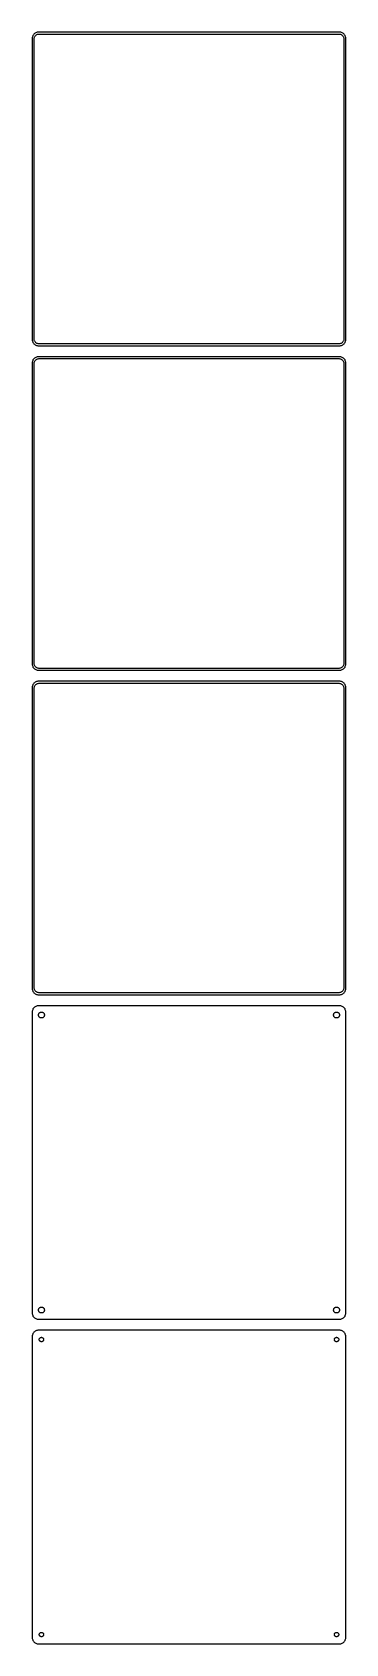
# Model space of a CAD drawing. Header units: metres. Extents: x -128 to 128, y 929 to 2239.
import ezdxf

# ---------------------------------------------------------------- set-up
doc = ezdxf.new("R2010")
doc.units = ezdxf.units.M

msp = doc.modelspace()

# ---------------------------------------------------------------- linework, layer by layer
for p, q in [((-127.461, 2235.13), (-127.5, 2234.5)), ((-127.5, 2234.5), (-127.5, 1989.5)), ((-127.343, 2235.74), (-127.461, 2235.13)), ((-127.149, 2236.34), (-127.343, 2235.74)), ((-126.882, 2236.91), (-127.149, 2236.34)), ((-126.545, 2237.44), (-126.882, 2236.91)), ((-126.145, 2237.92), (-126.545, 2237.44)), ((-125.687, 2238.35), (-126.145, 2237.92)), ((-126, 2234), (-125.968, 2234.5)), ((-126, 1990), (-126, 2234)), ((-125.968, 2234.5), (-125.874, 2234.99)), ((-125.874, 2234.99), (-125.719, 2235.47)), ((-125.719, 2235.47), (-125.505, 2235.93)), ((-125.179, 2238.72), (-125.687, 2238.35)), ((-125.505, 2235.93), (-125.236, 2236.35)), ((-125.236, 2236.35), (-124.916, 2236.74)), ((-124.629, 2239.02), (-125.179, 2238.72)), ((-124.916, 2236.74), (-124.55, 2237.08)), ((-124.045, 2239.26), (-124.629, 2239.02)), ((-124.55, 2237.08), (-124.143, 2237.38)), ((-124.143, 2237.38), (-123.703, 2237.62)), ((-123.437, 2239.41), (-124.045, 2239.26)), ((-123.703, 2237.62), (-123.236, 2237.8)), ((-122.814, 2239.49), (-123.437, 2239.41)), ((-123.236, 2237.8), (-122.75, 2237.93)), ((122.814, 2239.49), (-122.814, 2239.49)), ((-122.75, 2237.93), (-122.251, 2237.99)), ((-122.251, 2237.99), (122.251, 2237.99)), ((122.251, 2237.99), (122.75, 2237.93)), ((122.75, 2237.93), (123.236, 2237.8)), ((123.437, 2239.41), (122.814, 2239.49)), ((123.236, 2237.8), (123.703, 2237.62)), ((124.045, 2239.26), (123.437, 2239.41)), ((123.703, 2237.62), (124.143, 2237.38)), ((124.629, 2239.02), (124.045, 2239.26)), ((124.143, 2237.38), (124.55, 2237.08)), ((124.55, 2237.08), (124.916, 2236.74)), ((125.179, 2238.72), (124.629, 2239.02)), ((124.916, 2236.74), (125.236, 2236.35)), ((125.687, 2238.35), (125.179, 2238.72)), ((125.236, 2236.35), (125.505, 2235.93)), ((125.505, 2235.93), (125.719, 2235.47)), ((126.145, 2237.92), (125.687, 2238.35)), ((125.719, 2235.47), (125.874, 2234.99)), ((125.874, 2234.99), (125.968, 2234.5)), ((125.968, 2234.5), (126, 2234)), ((126, 2234), (126, 1990)), ((126.545, 2237.44), (126.145, 2237.92)), ((126.882, 2236.91), (126.545, 2237.44)), ((127.149, 2236.34), (126.882, 2236.91)), ((127.343, 2235.74), (127.149, 2236.34)), ((127.461, 2235.13), (127.343, 2235.74)), ((127.5, 2234.5), (127.461, 2235.13)), ((127.5, 1989.5), (127.5, 2234.5)), ((-127.5, 1989.5), (-127.461, 1988.87)), ((-127.461, 1988.87), (-127.343, 1988.26)), ((-127.343, 1988.26), (-127.149, 1987.66)), ((-127.149, 1987.66), (-126.882, 1987.09)), ((-126.882, 1987.09), (-126.545, 1986.56)), ((-126.545, 1986.56), (-126.145, 1986.08)), ((-126.145, 1986.08), (-125.687, 1985.65)), ((-125.968, 1989.5), (-126, 1990)), ((-125.874, 1989.01), (-125.968, 1989.5)), ((-125.719, 1988.53), (-125.874, 1989.01)), ((-125.505, 1988.07), (-125.719, 1988.53)), ((-125.687, 1985.65), (-125.179, 1985.28)), ((-125.236, 1987.65), (-125.505, 1988.07)), ((-124.916, 1987.26), (-125.236, 1987.65)), ((-125.179, 1985.28), (-124.629, 1984.98)), ((-124.55, 1986.92), (-124.916, 1987.26)), ((-124.629, 1984.98), (-124.045, 1984.74)), ((-124.143, 1986.62), (-124.55, 1986.92)), ((-123.703, 1986.38), (-124.143, 1986.62)), ((-124.045, 1984.74), (-123.437, 1984.59)), ((-123.236, 1986.2), (-123.703, 1986.38)), ((-123.437, 1984.59), (-122.814, 1984.51)), ((-122.75, 1986.07), (-123.236, 1986.2)), ((-122.814, 1984.51), (122.814, 1984.51)), ((-122.251, 1986.01), (-122.75, 1986.07)), ((122.251, 1986.01), (-122.251, 1986.01)), ((122.75, 1986.07), (122.251, 1986.01)), ((123.236, 1986.2), (122.75, 1986.07)), ((122.814, 1984.51), (123.437, 1984.59)), ((123.703, 1986.38), (123.236, 1986.2)), ((123.437, 1984.59), (124.045, 1984.74)), ((124.143, 1986.62), (123.703, 1986.38)), ((124.045, 1984.74), (124.629, 1984.98)), ((124.55, 1986.92), (124.143, 1986.62)), ((124.916, 1987.26), (124.55, 1986.92)), ((124.629, 1984.98), (125.179, 1985.28)), ((125.236, 1987.65), (124.916, 1987.26)), ((125.179, 1985.28), (125.687, 1985.65)), ((125.505, 1988.07), (125.236, 1987.65)), ((125.719, 1988.53), (125.505, 1988.07)), ((125.687, 1985.65), (126.145, 1986.08)), ((125.874, 1989.01), (125.719, 1988.53)), ((125.968, 1989.5), (125.874, 1989.01)), ((126, 1990), (125.968, 1989.5)), ((126.145, 1986.08), (126.545, 1986.56)), ((126.545, 1986.56), (126.882, 1987.09)), ((126.882, 1987.09), (127.149, 1987.66)), ((127.149, 1987.66), (127.343, 1988.26)), ((127.343, 1988.26), (127.461, 1988.87)), ((127.461, 1988.87), (127.5, 1989.5)), ((-127.461, 1971.13), (-127.5, 1970.5)), ((-127.5, 1970.5), (-127.5, 1725.5)), ((-127.343, 1971.74), (-127.461, 1971.13)), ((-127.149, 1972.34), (-127.343, 1971.74)), ((-126.882, 1972.91), (-127.149, 1972.34)), ((-126.545, 1973.44), (-126.882, 1972.91)), ((-126.145, 1973.92), (-126.545, 1973.44)), ((-125.687, 1974.35), (-126.145, 1973.92)), ((-126, 1970), (-125.968, 1970.5)), ((-126, 1726), (-126, 1970)), ((-125.968, 1970.5), (-125.874, 1970.99)), ((-125.874, 1970.99), (-125.719, 1971.47)), ((-125.719, 1971.47), (-125.505, 1971.93)), ((-125.179, 1974.72), (-125.687, 1974.35)), ((-125.505, 1971.93), (-125.236, 1972.35)), ((-125.236, 1972.35), (-124.916, 1972.74)), ((-124.629, 1975.02), (-125.179, 1974.72)), ((-124.916, 1972.74), (-124.55, 1973.08)), ((-124.045, 1975.26), (-124.629, 1975.02)), ((-124.55, 1973.08), (-124.143, 1973.38)), ((-124.143, 1973.38), (-123.703, 1973.62)), ((-123.437, 1975.41), (-124.045, 1975.26)), ((-123.703, 1973.62), (-123.236, 1973.8)), ((-122.814, 1975.49), (-123.437, 1975.41)), ((-123.236, 1973.8), (-122.75, 1973.93)), ((122.814, 1975.49), (-122.814, 1975.49)), ((-122.75, 1973.93), (-122.251, 1973.99)), ((-122.251, 1973.99), (122.251, 1973.99)), ((122.251, 1973.99), (122.75, 1973.93)), ((122.75, 1973.93), (123.236, 1973.8)), ((123.437, 1975.41), (122.814, 1975.49)), ((123.236, 1973.8), (123.703, 1973.62)), ((124.045, 1975.26), (123.437, 1975.41)), ((123.703, 1973.62), (124.143, 1973.38)), ((124.629, 1975.02), (124.045, 1975.26)), ((124.143, 1973.38), (124.55, 1973.08)), ((124.55, 1973.08), (124.916, 1972.74)), ((125.179, 1974.72), (124.629, 1975.02)), ((124.916, 1972.74), (125.236, 1972.35)), ((125.687, 1974.35), (125.179, 1974.72)), ((125.236, 1972.35), (125.505, 1971.93)), ((125.505, 1971.93), (125.719, 1971.47)), ((126.145, 1973.92), (125.687, 1974.35)), ((125.719, 1971.47), (125.874, 1970.99)), ((125.874, 1970.99), (125.968, 1970.5)), ((125.968, 1970.5), (126, 1970)), ((126, 1970), (126, 1726)), ((126.545, 1973.44), (126.145, 1973.92)), ((126.882, 1972.91), (126.545, 1973.44)), ((127.149, 1972.34), (126.882, 1972.91)), ((127.343, 1971.74), (127.149, 1972.34)), ((127.461, 1971.13), (127.343, 1971.74)), ((127.5, 1970.5), (127.461, 1971.13)), ((127.5, 1725.5), (127.5, 1970.5)), ((-127.5, 1725.5), (-127.461, 1724.87)), ((-127.461, 1724.87), (-127.343, 1724.26)), ((-127.343, 1724.26), (-127.149, 1723.66)), ((-127.149, 1723.66), (-126.882, 1723.09)), ((-126.882, 1723.09), (-126.545, 1722.56)), ((-126.545, 1722.56), (-126.145, 1722.08)), ((-126.145, 1722.08), (-125.687, 1721.65)), ((-125.968, 1725.5), (-126, 1726)), ((-125.874, 1725.01), (-125.968, 1725.5)), ((-125.719, 1724.53), (-125.874, 1725.01)), ((-125.505, 1724.07), (-125.719, 1724.53)), ((-125.687, 1721.65), (-125.179, 1721.28)), ((-125.236, 1723.65), (-125.505, 1724.07)), ((-124.916, 1723.26), (-125.236, 1723.65)), ((-125.179, 1721.28), (-124.629, 1720.98)), ((-124.55, 1722.92), (-124.916, 1723.26)), ((-124.629, 1720.98), (-124.045, 1720.74)), ((-124.143, 1722.62), (-124.55, 1722.92)), ((-123.703, 1722.38), (-124.143, 1722.62)), ((-124.045, 1720.74), (-123.437, 1720.59)), ((-123.236, 1722.2), (-123.703, 1722.38)), ((-123.437, 1720.59), (-122.814, 1720.51)), ((-122.75, 1722.07), (-123.236, 1722.2)), ((-122.814, 1720.51), (122.814, 1720.51)), ((-122.251, 1722.01), (-122.75, 1722.07)), ((122.251, 1722.01), (-122.251, 1722.01)), ((122.75, 1722.07), (122.251, 1722.01)), ((123.236, 1722.2), (122.75, 1722.07)), ((122.814, 1720.51), (123.437, 1720.59)), ((123.703, 1722.38), (123.236, 1722.2)), ((123.437, 1720.59), (124.045, 1720.74)), ((124.143, 1722.62), (123.703, 1722.38)), ((124.045, 1720.74), (124.629, 1720.98)), ((124.55, 1722.92), (124.143, 1722.62)), ((124.916, 1723.26), (124.55, 1722.92)), ((124.629, 1720.98), (125.179, 1721.28)), ((125.236, 1723.65), (124.916, 1723.26)), ((125.179, 1721.28), (125.687, 1721.65)), ((125.505, 1724.07), (125.236, 1723.65)), ((125.719, 1724.53), (125.505, 1724.07)), ((125.687, 1721.65), (126.145, 1722.08)), ((125.874, 1725.01), (125.719, 1724.53)), ((125.968, 1725.5), (125.874, 1725.01)), ((126, 1726), (125.968, 1725.5)), ((126.145, 1722.08), (126.545, 1722.56)), ((126.545, 1722.56), (126.882, 1723.09)), ((126.882, 1723.09), (127.149, 1723.66)), ((127.149, 1723.66), (127.343, 1724.26)), ((127.343, 1724.26), (127.461, 1724.87)), ((127.461, 1724.87), (127.5, 1725.5)), ((-127.461, 1707.13), (-127.5, 1706.5)), ((-127.5, 1706.5), (-127.5, 1461.5)), ((-127.343, 1707.74), (-127.461, 1707.13)), ((-127.149, 1708.34), (-127.343, 1707.74)), ((-126.882, 1708.91), (-127.149, 1708.34)), ((-126.545, 1709.44), (-126.882, 1708.91)), ((-126.145, 1709.92), (-126.545, 1709.44)), ((-125.687, 1710.35), (-126.145, 1709.92)), ((-125.873, 1706), (-125.842, 1706.49)), ((-125.873, 1462), (-125.873, 1706)), ((-125.842, 1706.49), (-125.751, 1706.96)), ((-125.751, 1706.96), (-125.601, 1707.43)), ((-125.179, 1710.72), (-125.687, 1710.35)), ((-125.601, 1707.43), (-125.394, 1707.87)), ((-125.394, 1707.87), (-125.133, 1708.28)), ((-124.629, 1711.02), (-125.179, 1710.72)), ((-125.133, 1708.28), (-124.823, 1708.65)), ((-124.823, 1708.65), (-124.469, 1708.98)), ((-124.045, 1711.26), (-124.629, 1711.02)), ((-124.469, 1708.98), (-124.075, 1709.27)), ((-124.075, 1709.27), (-123.649, 1709.5)), ((-123.437, 1711.41), (-124.045, 1711.26)), ((-123.649, 1709.5), (-123.197, 1709.68)), ((-122.814, 1711.49), (-123.437, 1711.41)), ((-123.197, 1709.68), (-122.726, 1709.8)), ((122.814, 1711.49), (-122.814, 1711.49)), ((-122.726, 1709.8), (-122.243, 1709.86)), ((-122.243, 1709.86), (122.243, 1709.86)), ((122.243, 1709.86), (122.726, 1709.8)), ((122.726, 1709.8), (123.197, 1709.68)), ((123.437, 1711.41), (122.814, 1711.49)), ((123.197, 1709.68), (123.649, 1709.5)), ((124.045, 1711.26), (123.437, 1711.41)), ((123.649, 1709.5), (124.075, 1709.27)), ((124.629, 1711.02), (124.045, 1711.26)), ((124.075, 1709.27), (124.469, 1708.98)), ((124.469, 1708.98), (124.823, 1708.65)), ((125.179, 1710.72), (124.629, 1711.02)), ((124.823, 1708.65), (125.133, 1708.28)), ((125.133, 1708.28), (125.394, 1707.87)), ((125.687, 1710.35), (125.179, 1710.72)), ((125.394, 1707.87), (125.601, 1707.43)), ((125.601, 1707.43), (125.751, 1706.96)), ((126.145, 1709.92), (125.687, 1710.35)), ((125.751, 1706.96), (125.842, 1706.49)), ((125.842, 1706.49), (125.873, 1706)), ((125.873, 1706), (125.873, 1462)), ((126.545, 1709.44), (126.145, 1709.92)), ((126.882, 1708.91), (126.545, 1709.44)), ((127.149, 1708.34), (126.882, 1708.91)), ((127.343, 1707.74), (127.149, 1708.34)), ((127.461, 1707.13), (127.343, 1707.74)), ((127.5, 1706.5), (127.461, 1707.13)), ((127.5, 1461.5), (127.5, 1706.5)), ((-127.5, 1461.5), (-127.461, 1460.87)), ((-127.461, 1460.87), (-127.343, 1460.26)), ((-127.343, 1460.26), (-127.149, 1459.66)), ((-127.149, 1459.66), (-126.882, 1459.09)), ((-126.882, 1459.09), (-126.545, 1458.56)), ((-126.545, 1458.56), (-126.145, 1458.08)), ((-126.145, 1458.08), (-125.687, 1457.65)), ((-125.842, 1461.51), (-125.873, 1462)), ((-125.751, 1461.04), (-125.842, 1461.51)), ((-125.601, 1460.57), (-125.751, 1461.04)), ((-125.687, 1457.65), (-125.179, 1457.28)), ((-125.394, 1460.13), (-125.601, 1460.57)), ((-125.133, 1459.72), (-125.394, 1460.13)), ((-125.179, 1457.28), (-124.629, 1456.98)), ((-124.823, 1459.35), (-125.133, 1459.72)), ((-124.469, 1459.02), (-124.823, 1459.35)), ((-124.629, 1456.98), (-124.045, 1456.74)), ((-124.075, 1458.73), (-124.469, 1459.02)), ((-123.649, 1458.5), (-124.075, 1458.73)), ((-124.045, 1456.74), (-123.437, 1456.59)), ((-123.197, 1458.32), (-123.649, 1458.5)), ((-123.437, 1456.59), (-122.814, 1456.51)), ((-122.726, 1458.2), (-123.197, 1458.32)), ((-122.814, 1456.51), (122.814, 1456.51)), ((-122.243, 1458.14), (-122.726, 1458.2)), ((122.243, 1458.14), (-122.243, 1458.14)), ((122.726, 1458.2), (122.243, 1458.14)), ((123.197, 1458.32), (122.726, 1458.2)), ((122.814, 1456.51), (123.437, 1456.59)), ((123.649, 1458.5), (123.197, 1458.32)), ((123.437, 1456.59), (124.045, 1456.74)), ((124.075, 1458.73), (123.649, 1458.5)), ((124.045, 1456.74), (124.629, 1456.98)), ((124.469, 1459.02), (124.075, 1458.73)), ((124.823, 1459.35), (124.469, 1459.02)), ((124.629, 1456.98), (125.179, 1457.28)), ((125.133, 1459.72), (124.823, 1459.35)), ((125.394, 1460.13), (125.133, 1459.72)), ((125.179, 1457.28), (125.687, 1457.65)), ((125.601, 1460.57), (125.394, 1460.13)), ((125.751, 1461.04), (125.601, 1460.57)), ((125.687, 1457.65), (126.145, 1458.08)), ((125.842, 1461.51), (125.751, 1461.04)), ((125.873, 1462), (125.842, 1461.51)), ((126.145, 1458.08), (126.545, 1458.56)), ((126.545, 1458.56), (126.882, 1459.09)), ((126.882, 1459.09), (127.149, 1459.66)), ((127.149, 1459.66), (127.343, 1460.26)), ((127.343, 1460.26), (127.461, 1460.87)), ((127.461, 1460.87), (127.5, 1461.5)), ((-127.461, 1443.13), (-127.5, 1442.5)), ((-127.5, 1442.5), (-127.5, 1197.5)), ((-127.343, 1443.74), (-127.461, 1443.13)), ((-127.149, 1444.34), (-127.343, 1443.74)), ((-126.882, 1444.91), (-127.149, 1444.34)), ((-126.545, 1445.44), (-126.882, 1444.91)), ((-126.145, 1445.92), (-126.545, 1445.44)), ((-125.687, 1446.35), (-126.145, 1445.92)), ((-125.179, 1446.72), (-125.687, 1446.35)), ((-124.629, 1447.02), (-125.179, 1446.72)), ((-124.045, 1447.26), (-124.629, 1447.02)), ((-123.437, 1447.41), (-124.045, 1447.26)), ((-122.814, 1447.49), (-123.437, 1447.41)), ((122.814, 1447.49), (-122.814, 1447.49)), ((-121.286, 1442.03), (-121.022, 1442.17)), ((-121.022, 1442.17), (-120.742, 1442.28)), ((-120.742, 1442.28), (-120.45, 1442.36)), ((-120.45, 1442.36), (-120.151, 1442.4)), ((-120.151, 1442.4), (-119.849, 1442.4)), ((-119.849, 1442.4), (-119.55, 1442.36)), ((-119.55, 1442.36), (-119.258, 1442.28)), ((-119.258, 1442.28), (-118.978, 1442.17)), ((-118.978, 1442.17), (-118.714, 1442.03)), ((118.714, 1442.03), (118.978, 1442.17)), ((118.978, 1442.17), (119.258, 1442.28)), ((119.258, 1442.28), (119.55, 1442.36)), ((119.55, 1442.36), (119.849, 1442.4)), ((119.849, 1442.4), (120.151, 1442.4)), ((120.151, 1442.4), (120.45, 1442.36)), ((120.45, 1442.36), (120.742, 1442.28)), ((120.742, 1442.28), (121.022, 1442.17)), ((121.022, 1442.17), (121.286, 1442.03)), ((123.437, 1447.41), (122.814, 1447.49)), ((124.045, 1447.26), (123.437, 1447.41)), ((124.629, 1447.02), (124.045, 1447.26)), ((125.179, 1446.72), (124.629, 1447.02)), ((125.687, 1446.35), (125.179, 1446.72)), ((126.145, 1445.92), (125.687, 1446.35)), ((126.545, 1445.44), (126.145, 1445.92)), ((126.882, 1444.91), (126.545, 1445.44)), ((127.149, 1444.34), (126.882, 1444.91)), ((127.343, 1443.74), (127.149, 1444.34)), ((127.461, 1443.13), (127.343, 1443.74)), ((127.5, 1442.5), (127.461, 1443.13)), ((127.5, 1197.5), (127.5, 1442.5)), ((-122.4, 1440), (-122.381, 1440.3)), ((-122.381, 1439.7), (-122.4, 1440)), ((-122.381, 1440.3), (-122.325, 1440.6)), ((-122.325, 1439.4), (-122.381, 1439.7)), ((-122.325, 1440.6), (-122.231, 1440.88)), ((-122.231, 1439.12), (-122.325, 1439.4)), ((-122.231, 1440.88), (-122.103, 1441.16)), ((-122.103, 1438.84), (-122.231, 1439.12)), ((-122.103, 1441.16), (-121.942, 1441.41)), ((-121.942, 1438.59), (-122.103, 1438.84)), ((-121.942, 1441.41), (-121.75, 1441.64)), ((-121.75, 1438.36), (-121.942, 1438.59)), ((-121.75, 1441.64), (-121.53, 1441.85)), ((-121.53, 1438.15), (-121.75, 1438.36)), ((-121.53, 1441.85), (-121.286, 1442.03)), ((-121.286, 1437.97), (-121.53, 1438.15)), ((-121.022, 1437.83), (-121.286, 1437.97)), ((-120.742, 1437.72), (-121.022, 1437.83)), ((-120.45, 1437.64), (-120.742, 1437.72)), ((-120.151, 1437.6), (-120.45, 1437.64)), ((-119.849, 1437.6), (-120.151, 1437.6)), ((-119.55, 1437.64), (-119.849, 1437.6)), ((-119.258, 1437.72), (-119.55, 1437.64)), ((-118.978, 1437.83), (-119.258, 1437.72)), ((-118.714, 1437.97), (-118.978, 1437.83)), ((-118.714, 1442.03), (-118.47, 1441.85)), ((-118.47, 1438.15), (-118.714, 1437.97)), ((-118.47, 1441.85), (-118.25, 1441.64)), ((-118.25, 1438.36), (-118.47, 1438.15)), ((-118.25, 1441.64), (-118.058, 1441.41)), ((-118.058, 1438.59), (-118.25, 1438.36)), ((-118.058, 1441.41), (-117.897, 1441.16)), ((-117.897, 1438.84), (-118.058, 1438.59)), ((-117.897, 1441.16), (-117.769, 1440.88)), ((-117.769, 1439.12), (-117.897, 1438.84)), ((-117.769, 1440.88), (-117.675, 1440.6)), ((-117.675, 1439.4), (-117.769, 1439.12)), ((-117.675, 1440.6), (-117.619, 1440.3)), ((-117.619, 1439.7), (-117.675, 1439.4)), ((-117.619, 1440.3), (-117.6, 1440)), ((-117.6, 1440), (-117.619, 1439.7)), ((117.6, 1440), (117.619, 1440.3)), ((117.619, 1439.7), (117.6, 1440)), ((117.619, 1440.3), (117.675, 1440.6)), ((117.675, 1439.4), (117.619, 1439.7)), ((117.675, 1440.6), (117.769, 1440.88)), ((117.769, 1439.12), (117.675, 1439.4)), ((117.769, 1440.88), (117.897, 1441.16)), ((117.897, 1438.84), (117.769, 1439.12)), ((117.897, 1441.16), (118.058, 1441.41)), ((118.058, 1438.59), (117.897, 1438.84)), ((118.058, 1441.41), (118.25, 1441.64)), ((118.25, 1438.36), (118.058, 1438.59)), ((118.25, 1441.64), (118.47, 1441.85)), ((118.47, 1438.15), (118.25, 1438.36)), ((118.47, 1441.85), (118.714, 1442.03)), ((118.714, 1437.97), (118.47, 1438.15)), ((118.978, 1437.83), (118.714, 1437.97)), ((119.258, 1437.72), (118.978, 1437.83)), ((119.55, 1437.64), (119.258, 1437.72)), ((119.849, 1437.6), (119.55, 1437.64)), ((120.151, 1437.6), (119.849, 1437.6)), ((120.45, 1437.64), (120.151, 1437.6)), ((120.742, 1437.72), (120.45, 1437.64)), ((121.022, 1437.83), (120.742, 1437.72)), ((121.286, 1437.97), (121.022, 1437.83)), ((121.286, 1442.03), (121.53, 1441.85)), ((121.53, 1438.15), (121.286, 1437.97)), ((121.53, 1441.85), (121.75, 1441.64)), ((121.75, 1438.36), (121.53, 1438.15)), ((121.75, 1441.64), (121.942, 1441.41)), ((121.942, 1438.59), (121.75, 1438.36)), ((121.942, 1441.41), (122.103, 1441.16)), ((122.103, 1438.84), (121.942, 1438.59)), ((122.103, 1441.16), (122.231, 1440.88)), ((122.231, 1439.12), (122.103, 1438.84)), ((122.231, 1440.88), (122.325, 1440.6)), ((122.325, 1439.4), (122.231, 1439.12)), ((122.325, 1440.6), (122.381, 1440.3)), ((122.381, 1439.7), (122.325, 1439.4)), ((122.381, 1440.3), (122.4, 1440)), ((122.4, 1440), (122.381, 1439.7)), ((-127.5, 1197.5), (-127.461, 1196.87)), ((-127.461, 1196.87), (-127.343, 1196.26)), ((-127.343, 1196.26), (-127.149, 1195.66)), ((-127.149, 1195.66), (-126.882, 1195.09)), ((-126.882, 1195.09), (-126.545, 1194.56)), ((-126.545, 1194.56), (-126.145, 1194.08)), ((-126.145, 1194.08), (-125.687, 1193.65)), ((-125.687, 1193.65), (-125.179, 1193.28)), ((-125.179, 1193.28), (-124.629, 1192.98)), ((-122.4, 1200), (-122.381, 1200.3)), ((-122.381, 1199.7), (-122.4, 1200)), ((-122.381, 1200.3), (-122.325, 1200.6)), ((-122.325, 1199.4), (-122.381, 1199.7)), ((-122.325, 1200.6), (-122.231, 1200.88)), ((-122.231, 1199.12), (-122.325, 1199.4)), ((-122.231, 1200.88), (-122.103, 1201.16)), ((-122.103, 1198.84), (-122.231, 1199.12)), ((-122.103, 1201.16), (-121.942, 1201.41)), ((-121.942, 1198.59), (-122.103, 1198.84)), ((-121.942, 1201.41), (-121.75, 1201.64)), ((-121.75, 1198.36), (-121.942, 1198.59)), ((-121.75, 1201.64), (-121.53, 1201.85)), ((-121.53, 1198.15), (-121.75, 1198.36)), ((-121.53, 1201.85), (-121.286, 1202.03)), ((-121.286, 1197.97), (-121.53, 1198.15)), ((-121.286, 1202.03), (-121.022, 1202.17)), ((-121.022, 1197.83), (-121.286, 1197.97)), ((-121.022, 1202.17), (-120.742, 1202.28)), ((-120.742, 1197.72), (-121.022, 1197.83)), ((-120.742, 1202.28), (-120.45, 1202.36)), ((-120.45, 1197.64), (-120.742, 1197.72)), ((-120.45, 1202.36), (-120.151, 1202.4)), ((-120.151, 1197.6), (-120.45, 1197.64)), ((-120.151, 1202.4), (-119.849, 1202.4)), ((-119.849, 1197.6), (-120.151, 1197.6)), ((-119.849, 1202.4), (-119.55, 1202.36)), ((-119.55, 1197.64), (-119.849, 1197.6)), ((-119.55, 1202.36), (-119.258, 1202.28)), ((-119.258, 1197.72), (-119.55, 1197.64)), ((-119.258, 1202.28), (-118.978, 1202.17)), ((-118.978, 1197.83), (-119.258, 1197.72)), ((-118.978, 1202.17), (-118.714, 1202.03)), ((-118.714, 1197.97), (-118.978, 1197.83)), ((-118.714, 1202.03), (-118.47, 1201.85)), ((-118.47, 1198.15), (-118.714, 1197.97)), ((-118.47, 1201.85), (-118.25, 1201.64)), ((-118.25, 1198.36), (-118.47, 1198.15)), ((-118.25, 1201.64), (-118.058, 1201.41)), ((-118.058, 1198.59), (-118.25, 1198.36)), ((-118.058, 1201.41), (-117.897, 1201.16)), ((-117.897, 1198.84), (-118.058, 1198.59)), ((-117.897, 1201.16), (-117.769, 1200.88)), ((-117.769, 1199.12), (-117.897, 1198.84)), ((-117.769, 1200.88), (-117.675, 1200.6)), ((-117.675, 1199.4), (-117.769, 1199.12)), ((-117.675, 1200.6), (-117.619, 1200.3)), ((-117.619, 1199.7), (-117.675, 1199.4)), ((-117.619, 1200.3), (-117.6, 1200)), ((-117.6, 1200), (-117.619, 1199.7)), ((117.6, 1200), (117.619, 1200.3)), ((117.619, 1199.7), (117.6, 1200)), ((117.619, 1200.3), (117.675, 1200.6)), ((117.675, 1199.4), (117.619, 1199.7)), ((117.675, 1200.6), (117.769, 1200.88)), ((117.769, 1199.12), (117.675, 1199.4)), ((117.769, 1200.88), (117.897, 1201.16)), ((117.897, 1198.84), (117.769, 1199.12)), ((117.897, 1201.16), (118.058, 1201.41)), ((118.058, 1198.59), (117.897, 1198.84)), ((118.058, 1201.41), (118.25, 1201.64)), ((118.25, 1198.36), (118.058, 1198.59)), ((118.25, 1201.64), (118.47, 1201.85)), ((118.47, 1198.15), (118.25, 1198.36)), ((118.47, 1201.85), (118.714, 1202.03)), ((118.714, 1197.97), (118.47, 1198.15)), ((118.714, 1202.03), (118.978, 1202.17)), ((118.978, 1197.83), (118.714, 1197.97)), ((118.978, 1202.17), (119.258, 1202.28)), ((119.258, 1197.72), (118.978, 1197.83)), ((119.258, 1202.28), (119.55, 1202.36)), ((119.55, 1197.64), (119.258, 1197.72)), ((119.55, 1202.36), (119.849, 1202.4)), ((119.849, 1197.6), (119.55, 1197.64)), ((119.849, 1202.4), (120.151, 1202.4)), ((120.151, 1197.6), (119.849, 1197.6)), ((120.151, 1202.4), (120.45, 1202.36)), ((120.45, 1197.64), (120.151, 1197.6)), ((120.45, 1202.36), (120.742, 1202.28)), ((120.742, 1197.72), (120.45, 1197.64)), ((120.742, 1202.28), (121.022, 1202.17)), ((121.022, 1197.83), (120.742, 1197.72)), ((121.022, 1202.17), (121.286, 1202.03)), ((121.286, 1197.97), (121.022, 1197.83)), ((121.286, 1202.03), (121.53, 1201.85)), ((121.53, 1198.15), (121.286, 1197.97)), ((121.53, 1201.85), (121.75, 1201.64)), ((121.75, 1198.36), (121.53, 1198.15)), ((121.75, 1201.64), (121.942, 1201.41)), ((121.942, 1198.59), (121.75, 1198.36)), ((121.942, 1201.41), (122.103, 1201.16)), ((122.103, 1198.84), (121.942, 1198.59)), ((122.103, 1201.16), (122.231, 1200.88)), ((122.231, 1199.12), (122.103, 1198.84)), ((122.231, 1200.88), (122.325, 1200.6)), ((122.325, 1199.4), (122.231, 1199.12)), ((122.325, 1200.6), (122.381, 1200.3)), ((122.381, 1199.7), (122.325, 1199.4)), ((122.381, 1200.3), (122.4, 1200)), ((122.4, 1200), (122.381, 1199.7)), ((124.629, 1192.98), (125.179, 1193.28)), ((125.179, 1193.28), (125.687, 1193.65)), ((125.687, 1193.65), (126.145, 1194.08)), ((126.145, 1194.08), (126.545, 1194.56)), ((126.545, 1194.56), (126.882, 1195.09)), ((126.882, 1195.09), (127.149, 1195.66)), ((127.149, 1195.66), (127.343, 1196.26)), ((127.343, 1196.26), (127.461, 1196.87)), ((127.461, 1196.87), (127.5, 1197.5)), ((-127.149, 1180.34), (-127.343, 1179.74)), ((-126.882, 1180.91), (-127.149, 1180.34)), ((-126.545, 1181.44), (-126.882, 1180.91)), ((-126.145, 1181.92), (-126.545, 1181.44)), ((-125.687, 1182.35), (-126.145, 1181.92)), ((-125.179, 1182.72), (-125.687, 1182.35)), ((-124.629, 1183.02), (-125.179, 1182.72)), ((-124.629, 1192.98), (-124.045, 1192.74)), ((-124.045, 1183.26), (-124.629, 1183.02)), ((-124.045, 1192.74), (-123.437, 1192.59)), ((-123.437, 1183.41), (-124.045, 1183.26)), ((-123.437, 1192.59), (-122.814, 1192.51)), ((-122.814, 1183.49), (-123.437, 1183.41)), ((-122.814, 1192.51), (122.814, 1192.51)), ((122.814, 1183.49), (-122.814, 1183.49)), ((122.814, 1192.51), (123.437, 1192.59)), ((123.437, 1183.41), (122.814, 1183.49)), ((123.437, 1192.59), (124.045, 1192.74)), ((124.045, 1183.26), (123.437, 1183.41)), ((124.045, 1192.74), (124.629, 1192.98)), ((124.629, 1183.02), (124.045, 1183.26)), ((125.179, 1182.72), (124.629, 1183.02)), ((125.687, 1182.35), (125.179, 1182.72)), ((126.145, 1181.92), (125.687, 1182.35)), ((126.545, 1181.44), (126.145, 1181.92)), ((126.882, 1180.91), (126.545, 1181.44)), ((127.149, 1180.34), (126.882, 1180.91)), ((127.343, 1179.74), (127.149, 1180.34)), ((-127.461, 1179.13), (-127.5, 1178.5)), ((-127.5, 1178.5), (-127.5, 933.5)), ((-127.343, 1179.74), (-127.461, 1179.13)), ((-121.8, 1176), (-121.786, 1176.23)), ((-121.786, 1175.77), (-121.8, 1176)), ((-121.786, 1176.23), (-121.743, 1176.45)), ((-121.743, 1175.55), (-121.786, 1175.77)), ((-121.743, 1176.45), (-121.674, 1176.66)), ((-121.674, 1175.34), (-121.743, 1175.55)), ((-121.674, 1176.66), (-121.577, 1176.87)), ((-121.577, 1175.13), (-121.674, 1175.34)), ((-121.577, 1176.87), (-121.456, 1177.06)), ((-121.456, 1174.94), (-121.577, 1175.13)), ((-121.456, 1177.06), (-121.312, 1177.23)), ((-121.312, 1174.77), (-121.456, 1174.94)), ((-121.312, 1177.23), (-121.147, 1177.39)), ((-121.147, 1174.61), (-121.312, 1174.77)), ((-121.147, 1177.39), (-120.964, 1177.52)), ((-120.964, 1174.48), (-121.147, 1174.61)), ((-120.964, 1177.52), (-120.766, 1177.63)), ((-120.766, 1174.37), (-120.964, 1174.48)), ((-120.766, 1177.63), (-120.556, 1177.71)), ((-120.556, 1174.29), (-120.766, 1174.37)), ((-120.556, 1177.71), (-120.337, 1177.77)), ((-120.337, 1174.23), (-120.556, 1174.29)), ((-120.337, 1177.77), (-120.113, 1177.8)), ((-120.113, 1174.2), (-120.337, 1174.23)), ((-120.113, 1177.8), (-119.887, 1177.8)), ((-119.887, 1174.2), (-120.113, 1174.2)), ((-119.887, 1177.8), (-119.663, 1177.77)), ((-119.663, 1174.23), (-119.887, 1174.2)), ((-119.663, 1177.77), (-119.444, 1177.71)), ((-119.444, 1174.29), (-119.663, 1174.23)), ((-119.444, 1177.71), (-119.234, 1177.63)), ((-119.234, 1174.37), (-119.444, 1174.29)), ((-119.234, 1177.63), (-119.036, 1177.52)), ((-119.036, 1174.48), (-119.234, 1174.37)), ((-119.036, 1177.52), (-118.853, 1177.39)), ((-118.853, 1174.61), (-119.036, 1174.48)), ((-118.853, 1177.39), (-118.688, 1177.23)), ((-118.688, 1174.77), (-118.853, 1174.61)), ((-118.688, 1177.23), (-118.544, 1177.06)), ((-118.544, 1174.94), (-118.688, 1174.77)), ((-118.544, 1177.06), (-118.423, 1176.87)), ((-118.423, 1175.13), (-118.544, 1174.94)), ((-118.423, 1176.87), (-118.326, 1176.66)), ((-118.326, 1175.34), (-118.423, 1175.13)), ((-118.326, 1176.66), (-118.257, 1176.45)), ((-118.257, 1175.55), (-118.326, 1175.34)), ((-118.257, 1176.45), (-118.214, 1176.23)), ((-118.214, 1175.77), (-118.257, 1175.55)), ((-118.214, 1176.23), (-118.2, 1176)), ((-118.2, 1176), (-118.214, 1175.77)), ((118.2, 1176), (118.214, 1176.23)), ((118.214, 1175.77), (118.2, 1176)), ((118.214, 1176.23), (118.257, 1176.45)), ((118.257, 1175.55), (118.214, 1175.77)), ((118.257, 1176.45), (118.326, 1176.66)), ((118.326, 1175.34), (118.257, 1175.55)), ((118.326, 1176.66), (118.423, 1176.87)), ((118.423, 1175.13), (118.326, 1175.34)), ((118.423, 1176.87), (118.544, 1177.06)), ((118.544, 1174.94), (118.423, 1175.13)), ((118.544, 1177.06), (118.688, 1177.23)), ((118.688, 1174.77), (118.544, 1174.94)), ((118.688, 1177.23), (118.853, 1177.39)), ((118.853, 1174.61), (118.688, 1174.77)), ((118.853, 1177.39), (119.036, 1177.52)), ((119.036, 1174.48), (118.853, 1174.61)), ((119.036, 1177.52), (119.234, 1177.63)), ((119.234, 1174.37), (119.036, 1174.48)), ((119.234, 1177.63), (119.444, 1177.71)), ((119.444, 1174.29), (119.234, 1174.37)), ((119.444, 1177.71), (119.663, 1177.77)), ((119.663, 1174.23), (119.444, 1174.29)), ((119.663, 1177.77), (119.887, 1177.8)), ((119.887, 1174.2), (119.663, 1174.23)), ((119.887, 1177.8), (120.113, 1177.8)), ((120.113, 1174.2), (119.887, 1174.2)), ((120.113, 1177.8), (120.337, 1177.77)), ((120.337, 1174.23), (120.113, 1174.2)), ((120.337, 1177.77), (120.556, 1177.71)), ((120.556, 1174.29), (120.337, 1174.23)), ((120.556, 1177.71), (120.766, 1177.63)), ((120.766, 1174.37), (120.556, 1174.29)), ((120.766, 1177.63), (120.964, 1177.52)), ((120.964, 1174.48), (120.766, 1174.37)), ((120.964, 1177.52), (121.147, 1177.39)), ((121.147, 1174.61), (120.964, 1174.48)), ((121.147, 1177.39), (121.312, 1177.23)), ((121.312, 1174.77), (121.147, 1174.61)), ((121.312, 1177.23), (121.456, 1177.06)), ((121.456, 1174.94), (121.312, 1174.77)), ((121.456, 1177.06), (121.577, 1176.87)), ((121.577, 1175.13), (121.456, 1174.94)), ((121.577, 1176.87), (121.674, 1176.66)), ((121.674, 1175.34), (121.577, 1175.13)), ((121.674, 1176.66), (121.743, 1176.45)), ((121.743, 1175.55), (121.674, 1175.34)), ((121.743, 1176.45), (121.786, 1176.23)), ((121.786, 1175.77), (121.743, 1175.55)), ((121.786, 1176.23), (121.8, 1176)), ((121.8, 1176), (121.786, 1175.77)), ((127.461, 1179.13), (127.343, 1179.74)), ((127.5, 1178.5), (127.461, 1179.13)), ((127.5, 933.5), (127.5, 1178.5)), ((-127.5, 933.5), (-127.461, 932.873)), ((-127.461, 932.873), (-127.343, 932.257)), ((-127.343, 932.257), (-127.149, 931.659)), ((-127.149, 931.659), (-126.882, 931.091)), ((-126.882, 931.091), (-126.545, 930.561)), ((-121.8, 936), (-121.786, 936.226)), ((-121.786, 935.774), (-121.8, 936)), ((-121.786, 936.226), (-121.743, 936.448)), ((-121.743, 935.552), (-121.786, 935.774)), ((-121.743, 936.448), (-121.674, 936.663)), ((-121.674, 935.337), (-121.743, 935.552)), ((-121.674, 936.663), (-121.577, 936.867)), ((-121.577, 935.133), (-121.674, 935.337)), ((-121.577, 936.867), (-121.456, 937.058)), ((-121.456, 934.942), (-121.577, 935.133)), ((-121.456, 937.058), (-121.312, 937.232)), ((-121.312, 934.768), (-121.456, 934.942)), ((-121.312, 937.232), (-121.147, 937.387)), ((-121.147, 934.613), (-121.312, 934.768)), ((-121.147, 937.387), (-120.964, 937.52)), ((-120.964, 934.48), (-121.147, 934.613)), ((-120.964, 937.52), (-120.766, 937.629)), ((-120.766, 934.371), (-120.964, 934.48)), ((-120.766, 937.629), (-120.556, 937.712)), ((-120.556, 934.288), (-120.766, 934.371)), ((-120.556, 937.712), (-120.337, 937.768)), ((-120.337, 934.232), (-120.556, 934.288)), ((-120.337, 937.768), (-120.113, 937.796)), ((-120.113, 934.204), (-120.337, 934.232)), ((-120.113, 937.796), (-119.887, 937.796)), ((-119.887, 934.204), (-120.113, 934.204)), ((-119.887, 937.796), (-119.663, 937.768)), ((-119.663, 934.232), (-119.887, 934.204)), ((-119.663, 937.768), (-119.444, 937.712)), ((-119.444, 934.288), (-119.663, 934.232)), ((-119.444, 937.712), (-119.234, 937.629)), ((-119.234, 934.371), (-119.444, 934.288)), ((-119.234, 937.629), (-119.036, 937.52)), ((-119.036, 934.48), (-119.234, 934.371)), ((-119.036, 937.52), (-118.853, 937.387)), ((-118.853, 934.613), (-119.036, 934.48)), ((-118.853, 937.387), (-118.688, 937.232)), ((-118.688, 934.768), (-118.853, 934.613)), ((-118.688, 937.232), (-118.544, 937.058)), ((-118.544, 934.942), (-118.688, 934.768)), ((-118.544, 937.058), (-118.423, 936.867)), ((-118.423, 935.133), (-118.544, 934.942)), ((-118.423, 936.867), (-118.326, 936.663)), ((-118.326, 935.337), (-118.423, 935.133)), ((-118.326, 936.663), (-118.257, 936.448)), ((-118.257, 935.552), (-118.326, 935.337)), ((-118.257, 936.448), (-118.214, 936.226)), ((-118.214, 935.774), (-118.257, 935.552)), ((-118.214, 936.226), (-118.2, 936)), ((-118.2, 936), (-118.214, 935.774)), ((118.2, 936), (118.214, 936.226)), ((118.214, 935.774), (118.2, 936)), ((118.214, 936.226), (118.257, 936.448)), ((118.257, 935.552), (118.214, 935.774)), ((118.257, 936.448), (118.326, 936.663)), ((118.326, 935.337), (118.257, 935.552)), ((118.326, 936.663), (118.423, 936.867)), ((118.423, 935.133), (118.326, 935.337)), ((118.423, 936.867), (118.544, 937.058)), ((118.544, 934.942), (118.423, 935.133)), ((118.544, 937.058), (118.688, 937.232)), ((118.688, 934.768), (118.544, 934.942)), ((118.688, 937.232), (118.853, 937.387)), ((118.853, 934.613), (118.688, 934.768)), ((118.853, 937.387), (119.036, 937.52)), ((119.036, 934.48), (118.853, 934.613)), ((119.036, 937.52), (119.234, 937.629)), ((119.234, 934.371), (119.036, 934.48)), ((119.234, 937.629), (119.444, 937.712)), ((119.444, 934.288), (119.234, 934.371)), ((119.444, 937.712), (119.663, 937.768)), ((119.663, 934.232), (119.444, 934.288)), ((119.663, 937.768), (119.887, 937.796)), ((119.887, 934.204), (119.663, 934.232)), ((119.887, 937.796), (120.113, 937.796)), ((120.113, 934.204), (119.887, 934.204)), ((120.113, 937.796), (120.337, 937.768)), ((120.337, 934.232), (120.113, 934.204)), ((120.337, 937.768), (120.556, 937.712)), ((120.556, 934.288), (120.337, 934.232)), ((120.556, 937.712), (120.766, 937.629)), ((120.766, 934.371), (120.556, 934.288)), ((120.766, 937.629), (120.964, 937.52)), ((120.964, 934.48), (120.766, 934.371)), ((120.964, 937.52), (121.147, 937.387)), ((121.147, 934.613), (120.964, 934.48)), ((121.147, 937.387), (121.312, 937.232)), ((121.312, 934.768), (121.147, 934.613)), ((121.312, 937.232), (121.456, 937.058)), ((121.456, 934.942), (121.312, 934.768)), ((121.456, 937.058), (121.577, 936.867)), ((121.577, 935.133), (121.456, 934.942)), ((121.577, 936.867), (121.674, 936.663)), ((121.674, 935.337), (121.577, 935.133)), ((121.674, 936.663), (121.743, 936.448)), ((121.743, 935.552), (121.674, 935.337)), ((121.743, 936.448), (121.786, 936.226)), ((121.786, 935.774), (121.743, 935.552)), ((121.786, 936.226), (121.8, 936)), ((121.8, 936), (121.786, 935.774)), ((126.545, 930.561), (126.882, 931.091)), ((126.882, 931.091), (127.149, 931.659)), ((127.149, 931.659), (127.343, 932.257)), ((127.343, 932.257), (127.461, 932.873)), ((127.461, 932.873), (127.5, 933.5)), ((-126.545, 930.561), (-126.145, 930.077)), ((-126.145, 930.077), (-125.687, 929.647)), ((-125.687, 929.647), (-125.179, 929.278)), ((-125.179, 929.278), (-124.629, 928.976)), ((-124.629, 928.976), (-124.045, 928.745)), ((-124.045, 928.745), (-123.437, 928.589)), ((-123.437, 928.589), (-122.814, 928.51)), ((-122.814, 928.51), (122.814, 928.51)), ((122.814, 928.51), (123.437, 928.589)), ((123.437, 928.589), (124.045, 928.745)), ((124.045, 928.745), (124.629, 928.976)), ((124.629, 928.976), (125.179, 929.278)), ((125.179, 929.278), (125.687, 929.647)), ((125.687, 929.647), (126.145, 930.077)), ((126.145, 930.077), (126.545, 930.561))]:
    msp.add_line(p, q)

doc.saveas('drawing.dxf')
